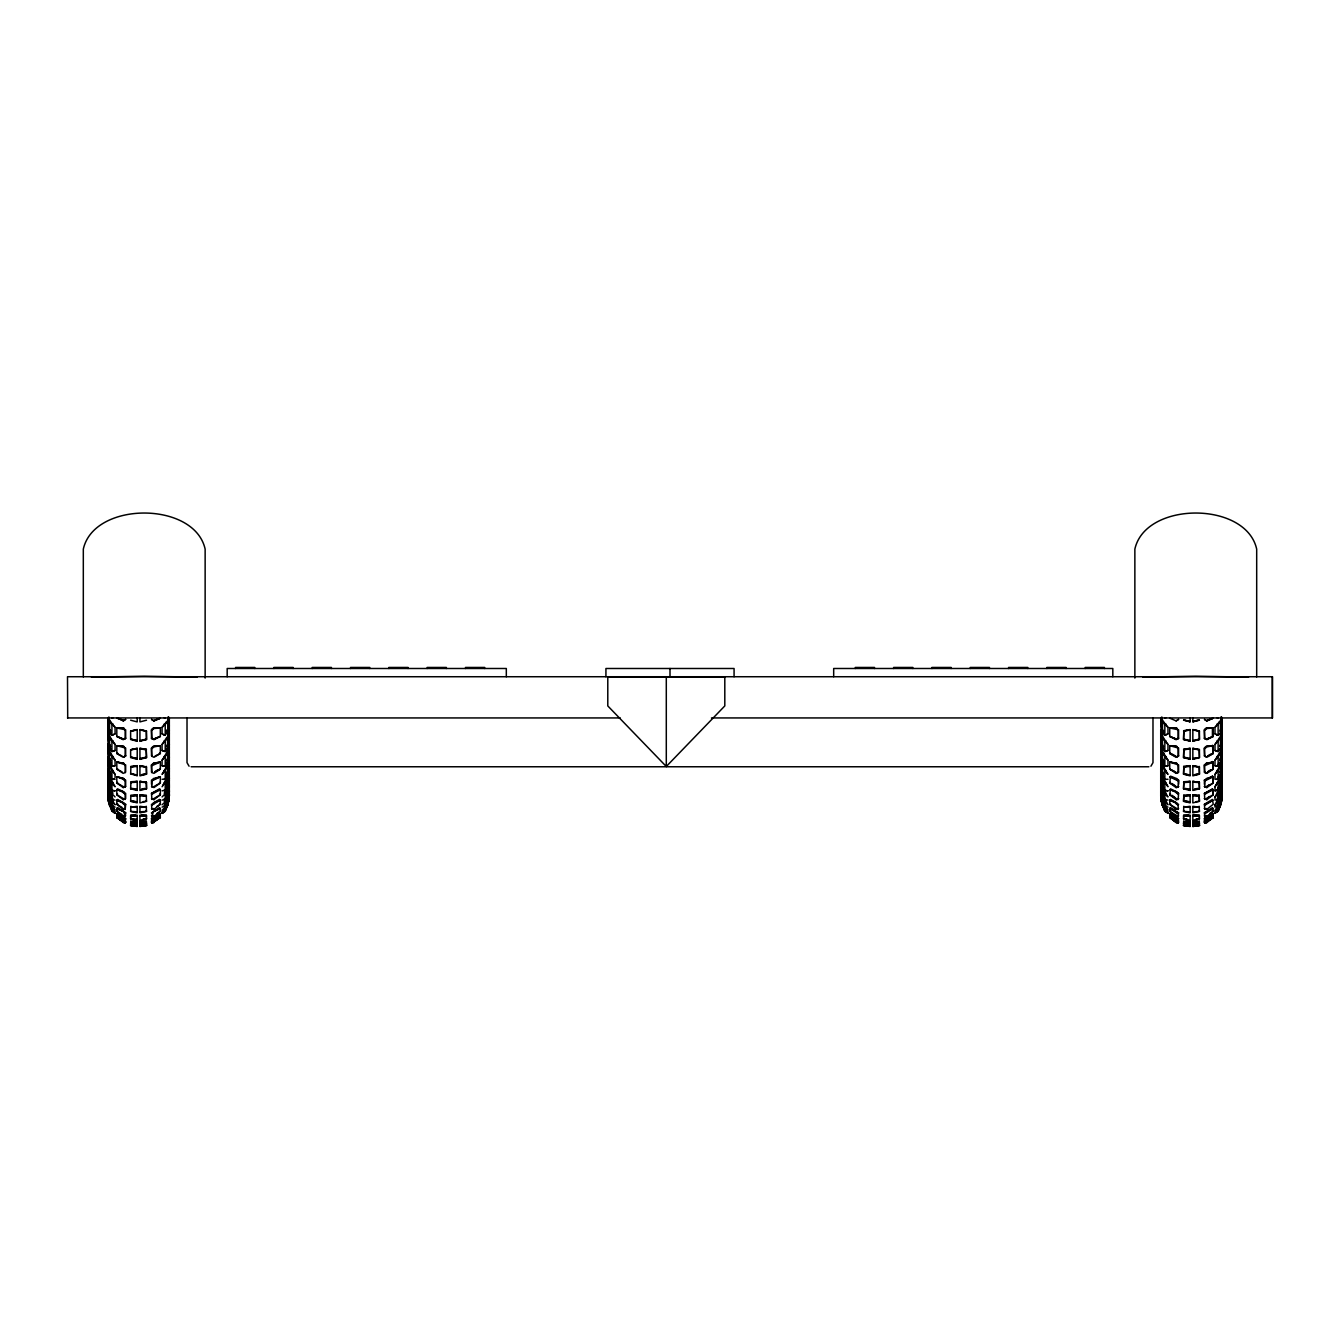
<?xml version="1.0" encoding="UTF-8"?>
<svg xmlns="http://www.w3.org/2000/svg" width="1340" height="1340" viewBox="0 0 1340 1340"><rect width="100%" height="100%" fill="white"/><g stroke="black" fill="none" stroke-linecap="round" stroke-linejoin="round"><path stroke-width="1.5" d="M108.607 801.94L107.82 794.972L108.607 800.75L109.729 800.181L108.607 800.332L108.607 802.04L109.729 801.772L109.947 803.481M108.607 798.74A4.59 4.506 0 0 1 109.562 802.275L109.562 803.866L110.617 803.431L109.746 798.74L108.607 798.74L108.607 800.332A4.59 4.506 0 0 1 109.562 803.866L109.562 805.625L110.617 805.072L109.746 801.37M110.617 804.938L109.562 805.055A4.59 4.59 0 0 0 108.607 801.471M166.529 779.478L167.399 776.882L168.538 776.882A4.59 3.752 -0.2 0 0 167.567 779.83L166.529 778.456L167.584 778.808L167.584 785.793L165.222 790.449L162.073 790.801M166.529 767.82L167.399 765.509L168.538 765.509A4.59 3.35 -0.1 0 0 167.567 768.138L166.529 766.597L167.584 766.916L167.584 775.224L165.222 779.378L162.073 779.26M166.529 737.971L162.073 744.437L162.073 750.5L165.222 751.539L167.584 748.625L167.584 738.189L166.529 737.971L167.584 739.73A4.59 2.362 -0.1 0 1 168.555 737.888L167.198 738.675M166.529 723.399L168.538 722.159A4.59 1.776 -0.1 0 0 167.567 723.567L166.529 721.757L167.584 721.925L162.073 727.352L162.073 733.851L164.234 735.107L167.584 733.114L168.204 718.156M167.198 801.203L166.529 802.777L167.584 803.196L167.399 801.37M162.073 813.196L165.222 811.186L167.584 805.524L167.584 802.275L166.529 801.856L167.399 798.406L168.538 798.406L169.326 791.572L168.204 788.49L169.326 791.438L168.538 797.066L167.416 796.932M164.234 805.307L165.222 805.843L165.222 801.856L164.234 801.32L166.529 796.077C169.811 797.752 166.043 803.431 165.222 805.843L162.073 807.115M167.399 793.665L168.538 793.665A4.59 4.338 -0.3 0 0 167.584 797.066L166.529 796.663L167.936 789.243M164.234 798.824L165.222 799.327L165.222 793.783L164.234 793.28L166.529 788.339L167.584 788.724L167.584 794.268L165.222 799.327L162.073 800.148M167.399 786.329L168.538 786.329A4.59 4.087 -0.2 0 0 167.584 789.545L166.529 789.143L167.936 781.907M167.399 776.882L167.936 772.527M167.399 765.509L168.204 759.83M167.584 753.298L167.584 762.745L165.222 766.312L162.073 765.743L162.073 760.232L166.529 753.013L167.584 753.298L162.073 760.232M167.399 752.41L168.538 752.41A4.59 2.881 -0.1 0 0 167.567 754.671L166.529 754.403L168.204 747.201M167.399 737.871L168.204 733.215M167.399 798.74L168.538 798.74L168.538 801.789A4.59 4.573 1.1 0 0 167.584 805.374L166.529 805.072L167.198 802.643M168.538 797.367L168.538 799.679A4.59 4.472 0.4 0 0 168.17 800.198M168.204 782.995L169.326 785.96L168.538 795.206A4.59 4.288 0.3 0 0 168.17 795.692M168.204 775.458L169.326 778.222L168.538 788.439A4.59 4.02 0.2 0 0 168.17 788.908M168.204 766.011L169.326 768.54L168.538 779.528A4.59 3.668 0.2 0 0 168.17 779.947M167.416 760.4L168.538 760.483L169.326 756.748L168.204 754.772L169.326 757.1L168.538 768.641A4.59 3.249 0.1 0 0 168.17 769.009M168.204 742.193L169.326 744.102L168.538 755.961A4.59 2.78 0.1 0 0 168.17 756.279M167.416 731.657L168.538 731.724L169.326 729.412L168.204 728.173L169.326 729.831L168.538 741.774A4.59 2.245 0.1 0 0 168.17 742.025L169.326 743.717L168.538 746.782L167.416 746.698M168.538 716.666L168.538 726.347A4.59 1.658 0.1 0 0 168.17 726.531M1167.977 813.196L1164.845 811.186L1162.484 805.524A4.59 4.59 0 0 0 1161.512 801.923L1160.725 794.972L1161.512 800.081L1162.668 800.081M1162.484 762.745L1163.522 762.477L1163.522 760.785L1162.484 761.053L1162.484 753.298L1163.522 753.013L1167.977 760.232L1167.977 765.743L1164.845 766.312L1162.484 761.053A4.59 2.881 0 0 0 1161.512 758.792L1160.725 747.301L1161.864 745.308M1163.522 746.531L1162.484 746.765L1162.484 738.189L1163.522 737.971L1167.977 744.437L1167.977 750.5L1164.845 751.539L1162.484 746.765A4.59 2.362 0 0 0 1161.512 744.906L1160.725 733.298L1161.864 731.673M1162.484 733.114L1163.522 732.947L1163.522 730.953L1162.484 731.121L1162.484 721.925L1163.522 721.757L1167.977 727.352L1167.977 733.851L1164.845 735.325L1162.484 733.114L1162.484 731.121A4.59 1.792 0 0 0 1161.512 729.714L1160.725 718.207L1161.864 716.984M1162.869 803.347L1163.522 805.089L1162.484 805.055A4.59 4.59 0 0 0 1161.512 801.471M1167.977 807.115L1164.845 805.843C1164.041 803.548 1160.323 797.853 1163.522 796.077L1167.977 804.804L1164.845 801.856L1162.484 796.479M1219.45 796.077L1214.995 804.804L1214.995 807.115L1218.127 805.843C1222.331 797.719 1218.479 796.798 1220.857 789.243M1219.45 788.339L1214.995 796.932L1214.995 800.148L1218.127 799.327L1220.489 794.268L1220.489 788.724L1219.45 788.339L1220.857 781.907M1219.45 779.478L1220.321 776.882L1221.46 776.882A4.59 3.752 0 0 0 1220.489 779.83L1219.45 778.456L1220.489 778.808L1220.489 785.793L1218.127 790.449L1214.995 790.801L1214.995 786.747L1219.45 778.456M1219.45 767.82L1220.321 765.509L1221.46 765.509A4.59 3.35 0 0 0 1220.489 768.138L1219.45 766.597L1220.489 766.916L1220.489 775.224L1218.127 779.378L1214.995 779.26L1214.995 774.436L1219.45 766.597M1219.45 753.013L1220.489 754.671L1220.489 762.745L1218.127 766.312L1214.995 765.743L1214.995 760.232L1219.45 753.013L1220.489 754.671A4.59 2.881 0 0 1 1221.46 752.427L1220.103 753.398M1219.45 737.971L1214.995 744.437L1214.995 750.5L1218.127 751.539L1220.489 748.625L1220.489 738.189L1219.45 737.971L1220.489 739.73A4.59 2.362 0 0 1 1221.46 737.871L1220.103 738.675M1219.45 723.399L1219.45 721.757L1220.489 721.925L1220.489 733.114L1218.127 735.325L1214.995 733.851L1214.995 727.352L1219.45 721.757M1220.103 800.281L1220.321 798.406L1221.46 798.406L1222.248 791.572M1220.321 776.882L1220.857 772.527M1220.321 765.509L1221.125 759.83M1220.321 752.41L1221.125 745.308L1222.248 747.301L1221.46 751.037L1220.321 751.037M1220.321 737.871L1221.125 731.673L1222.248 733.298L1221.46 736.347L1220.321 736.347M1220.103 722.779L1221.125 718.156M1220.103 803.481L1220.321 801.471L1221.46 801.789A4.59 4.573 0 0 0 1220.489 805.374L1219.45 805.072L1214.995 813.012L1218.127 810.65L1220.489 804.971A4.59 4.59 0 0 1 1221.46 801.471L1222.248 794.972M1220.321 801.37L1220.489 803.196A4.59 4.472 0 0 1 1220.472 801.957L1219.45 801.504L1214.995 811.554L1218.127 809.863L1220.489 804.285M1221.46 799.679L1221.46 797.367M1221.46 795.206L1222.248 785.96M1221.46 788.439L1222.248 778.222M1221.46 779.528L1222.248 768.54L1222.248 796.094M1221.46 768.641L1222.248 757.1L1222.248 768.256L1221.46 772.594L1220.338 772.493L1220.338 771.003L1221.46 771.103A4.59 3.35 0 0 0 1220.489 773.733M1221.46 755.961L1222.248 744.102L1222.248 756.748L1221.46 760.483L1220.338 760.4L1220.338 758.708L1221.46 758.792A4.59 2.881 0 0 0 1220.489 761.053M1221.46 741.774L1222.248 729.831L1221.125 728.29L1222.248 729.412L1221.46 731.724L1220.338 731.657L1220.338 729.663L1221.46 729.714A4.59 1.792 0 0 0 1220.489 731.121M1221.46 726.347L1221.46 716.666M167.198 803.481L167.399 801.471L168.538 801.37M1222.248 795.424L1221.46 802.04L1220.338 801.772L1220.103 803.347M168.538 801.923L167.416 801.772L166.529 804.938L167.584 805.524A4.59 4.59 0 0 1 168.538 801.923L169.326 794.972L168.204 791.806L169.326 794.972L168.538 800.75L167.416 800.6M167.416 800.181L166.529 803.431L167.584 803.866A4.59 4.506 0 0 1 168.538 800.332M168.538 800.081L169.326 794.268L168.204 791.186M1220.103 801.873L1220.338 800.181L1221.46 800.332A4.59 4.506 0 0 0 1220.489 803.866M1222.248 794.268L1221.46 800.75L1220.338 800.181M167.416 796.211L166.529 799.344L167.584 799.762A4.59 4.338 0 0 1 168.538 796.345M1220.103 797.836L1220.338 796.211L1221.46 796.345A4.59 4.338 0 0 0 1220.489 799.762M1222.248 787.468L1221.46 793.079L1220.321 793.079M1220.338 796.211L1221.46 797.066L1222.248 791.438M168.538 795.843L169.326 790.282L168.204 787.334M1221.46 795.843L1222.248 790.282M167.416 790.935L168.538 791.069L169.326 785.759L168.204 782.945M1220.103 791.471L1220.338 789.93L1221.46 790.064A4.59 4.087 0 0 0 1220.489 793.28M1222.248 780.232L1221.46 785.525L1220.321 785.525M1220.338 789.93L1221.46 791.069L1222.248 785.759M168.538 789.31L169.326 784.101L168.204 781.321M1221.46 789.31L1222.248 784.101M167.416 781.471L166.529 784.185L167.584 784.537A4.59 3.752 0 0 1 168.538 781.605M167.416 782.728L168.538 782.845L169.326 777.987L168.204 775.391M1220.103 782.878L1220.338 781.471L1221.46 781.605A4.59 3.752 0 0 0 1220.489 784.537M1222.248 770.986L1221.46 775.86L1220.321 775.86M1220.338 781.471L1221.46 782.845L1222.248 777.987M168.538 780.6L169.326 775.843L168.204 773.314M1221.46 780.6L1222.248 775.843M167.416 771.003L166.529 773.415L167.584 773.733A4.59 3.35 0 0 1 168.538 771.103M167.416 772.493L168.538 772.594L169.326 768.256L169.326 757.1M1220.103 772.259L1220.338 771.003M1222.248 759.947L1221.46 764.286L1220.321 764.286M168.538 769.897L169.326 765.676L168.204 763.432M1221.46 769.897L1222.248 765.676M167.416 758.708L166.529 760.785L167.584 761.053A4.59 2.881 0 0 1 168.538 758.792M1220.103 759.78L1220.338 758.708M168.538 757.385L169.326 753.8L168.204 751.891M1221.46 757.385L1222.248 753.8M1220.103 745.71L1221.46 744.906A4.59 2.362 0 0 0 1220.489 746.765M1220.338 744.839L1220.338 746.698L1221.46 746.782L1222.248 729.831M137.216 825.825L130.633 825.038L130.935 823.933L135.642 824.502M130.935 824.234L130.633 825.541L137.216 826.479L137.216 821.303L132.509 820.918M1183.84 824.234L1183.555 825.541L1190.138 826.479L1190.138 821.303L1185.414 820.918M168.538 743.332L169.326 740.434L168.204 738.893M1221.46 743.332L1222.248 740.434L1221.125 738.893M130.935 820.784L130.633 823.631L137.216 824.77M1183.84 820.784L1183.555 823.631L1190.138 824.77M1183.84 822.542L1183.555 823.631L1190.138 823.648M130.935 817.836L130.633 818.891L137.216 820.197L137.216 815.139L130.633 815.893L130.633 818.891L137.216 819.125M1183.84 817.836L1183.555 818.891L1190.138 820.197L1190.138 815.139L1183.555 815.893L1183.555 818.891L1186.838 819.008M130.935 806.261L130.633 811.387L137.216 812.861L137.216 806.295L130.633 807.233L137.216 807.317M1183.84 806.261L1183.555 811.387L1190.138 812.861L1190.138 806.295L1183.555 807.233L1190.138 807.317M1183.84 810.415L1183.555 811.387L1190.138 811.839M130.935 800.399L130.633 801.287L137.216 802.878L137.216 794.955L130.935 795.156L130.633 801.287L137.216 801.94L132.509 800.784M1183.84 795.156L1183.555 801.287L1190.138 802.878L1190.138 794.955L1183.84 795.156L1183.555 801.287L1190.138 801.94L1185.414 800.784M168.204 795.943L168.204 716.984L169.326 718.207L168.538 720.518L167.399 720.518M1221.125 716.984L1222.248 718.207L1221.46 720.518L1220.321 720.518M168.538 728.005L169.326 725.861L168.204 724.722M1221.46 728.005L1222.248 725.861L1221.125 724.722M130.935 787.987L130.633 788.791L137.216 790.466L137.216 781.321L130.935 781.756L130.633 788.791L137.216 789.629L132.509 788.406M1183.84 781.756L1183.555 788.791L1190.138 790.466L1190.138 781.321L1183.84 781.756L1183.555 788.791L1190.138 789.629L1185.414 788.406M108.942 777.418L107.82 780.232L108.607 791.069L109.729 790.935L108.607 790.064A4.59 4.087 0 0 1 109.562 793.28L111.923 799.327L115.073 800.148M1161.864 777.418L1160.725 780.232L1161.512 791.069L1162.634 790.935M125.659 821.755L125.223 822.81L123.196 821.889L116.814 817.082L117.635 816.278L125.659 821.755L123.196 821.889L123.766 820.398M125.223 823.296L116.814 816.63L116.814 817.584L125.223 823.296L125.659 822.073L123.196 822.408L116.814 817.4L117.635 816.596M167.584 804.486L165.222 811.303L162.073 813.397L165.222 810.147L162.073 813.397M1170.54 816.78L1169.736 817.584L1178.145 823.296L1178.58 822.257L1176.118 822.542L1169.736 817.584L1170.54 815.826M1214.995 812.593L1218.127 811.303L1220.489 804.486M1220.489 805.625L1218.127 811.303L1217.139 810.733L1214.995 813.397M125.223 819.678L125.659 818.656L123.196 818.556L116.814 814.05L117.635 813.263L123.766 817.601L123.196 818.556L125.223 819.678L125.223 821.437L116.814 815.809L116.814 814.05L123.766 817.601M125.223 821.437L125.659 818.656M162.073 810.197L165.222 807.518L164.234 806.948L166.529 801.504L167.584 801.94L165.222 809.863L162.073 811.554M1178.145 819.678L1178.58 818.656L1169.736 814.05L1170.54 813.263L1176.688 817.601L1176.118 818.556L1178.145 819.678L1178.145 821.437L1176.118 820.901L1169.736 815.809L1169.736 814.05L1176.118 818.556L1178.58 818.656M1178.145 821.437L1178.58 820.415L1176.118 820.901L1176.688 819.946L1169.736 815.809L1170.54 815.021L1175.147 818.707M1220.489 801.94L1217.139 809.293L1218.127 809.863L1217.139 806.948M165.222 809.125L167.584 803.581L166.529 803.163M1218.914 807.283L1220.489 803.581M130.935 773.448L137.216 775.86L137.216 765.676L130.935 766.346L130.633 774.135L137.216 775.14L132.509 773.867M1183.84 766.346L1183.555 774.135L1190.138 775.86L1190.138 765.676L1183.84 766.346L1183.555 774.135L1190.138 775.14L1185.414 773.867M108.942 768.406L107.82 770.986L108.607 782.845L109.729 782.728L109.729 781.471L108.607 781.605A4.59 3.752 0 0 1 109.562 784.537L111.923 790.449L115.073 790.801L111.923 790.449L111.923 783.448L109.562 778.808L110.617 778.456L115.073 786.747L111.923 783.448L112.912 782.979M125.223 813.782L125.659 812.794L123.766 811.571L117.635 807.618L116.814 808.372L116.814 811.353L123.196 816.479L125.223 816.764L125.659 812.794L116.814 808.372L123.766 811.571L125.223 816.764M167.584 796.479L165.222 801.856L162.073 804.804M1178.145 813.782L1169.736 808.372L1169.736 811.353L1176.118 816.479L1178.145 816.764L1178.58 812.794L1169.736 808.372L1170.54 807.618L1175.147 810.583M1178.145 816.764L1178.58 815.792L1176.118 816.479L1176.688 815.541L1169.736 811.353L1170.54 810.6M1220.489 796.479L1218.127 801.856L1214.995 804.804M1219.45 800.064L1217.139 805.307L1218.127 805.843L1218.127 801.856L1217.139 801.32M125.223 805.24L125.659 804.318L116.814 800.148L117.635 799.427L123.766 802.928L123.196 803.799L125.223 805.24L125.223 809.394L123.196 809.343L116.814 804.302L116.814 800.148L123.766 802.928M125.223 809.394L125.659 804.318M167.584 788.724L165.222 793.783L162.073 796.932M1178.145 805.24L1178.58 804.318L1169.736 800.148L1170.54 799.427L1176.688 802.928L1176.118 803.799L1178.145 805.24L1178.145 809.394L1176.118 809.343L1169.736 804.302L1169.736 800.148L1176.688 802.928M1178.145 809.394L1178.58 808.472L1176.118 809.343L1176.688 808.472L1169.736 804.302L1170.54 803.581M1220.489 788.724L1218.127 793.783L1214.995 796.932M108.942 757.636L107.82 759.947L108.607 772.594L109.729 772.493L109.729 771.003L108.607 771.103A4.59 3.35 0 0 1 109.562 773.733L111.923 779.378L115.073 779.26L112.912 778.959M125.223 794.218L123.766 791.856L117.635 788.875L116.814 789.545L116.814 794.788L123.196 799.662L125.659 798.606L125.659 793.364L116.814 789.545L123.766 791.856L123.196 792.66L125.223 794.218L125.223 799.461M162.793 785.491L166.529 778.456M167.584 778.808L162.073 786.747M1178.145 799.461L1178.58 793.364L1176.688 791.856L1170.54 788.875L1169.736 794.788L1176.118 799.662L1178.145 799.461L1178.58 798.606L1176.688 798.841L1169.736 794.788L1170.54 794.118M1220.489 778.808L1214.995 786.747M1214.995 790.801L1217.139 789.98L1219.45 785.441M1183.84 749.211L1183.555 757.586L1190.138 759.344L1190.138 748.323L1183.84 749.211L1183.555 757.586L1190.138 758.758L1183.84 757.033M108.942 745.308L107.82 747.301L108.607 760.483L109.729 760.4L109.729 758.708L108.607 758.792A4.59 2.881 0 0 1 109.562 761.053L111.923 766.312L115.073 765.743L115.073 760.232L110.617 753.013L109.562 753.298L109.562 761.053L110.617 760.785L109.729 758.708M125.223 780.935L123.766 778.557L116.814 776.748L116.814 782.979L123.196 787.585L125.659 786.396L125.659 780.165L116.814 776.748L123.766 778.557L123.196 779.277L125.223 780.935L125.223 787.166M167.584 766.916L162.073 774.436L166.529 766.597M1178.145 787.166L1178.58 780.165L1176.688 778.557L1170.54 776.162L1169.736 782.979L1176.118 787.585L1178.145 787.166L1178.58 786.396L1176.688 786.865L1169.736 782.979L1170.54 782.393M1220.489 766.916L1214.995 774.436M1219.45 774.905L1217.139 778.959L1218.127 779.378L1218.127 771.069L1217.139 770.651M123.196 820.901L123.766 819.946L116.814 815.809L117.635 815.021L122.242 818.707M123.766 815.541L123.196 816.479L125.659 815.792M1176.688 811.571L1176.118 812.492L1178.58 812.794M162.073 727.352L166.529 721.757M123.196 809.343L123.766 808.472M125.223 765.643L123.766 763.314L116.814 762.041L116.814 769.127L123.196 773.381L125.659 772.075L125.659 764.972L116.814 762.041L123.766 763.314L125.223 765.643L125.223 772.728M1178.145 765.643L1176.688 763.314L1169.736 762.041L1169.736 769.127L1176.118 773.381L1178.58 772.075L1178.58 764.972L1169.736 762.041L1176.688 763.314L1178.145 765.643L1178.145 772.728M1220.489 753.298L1214.995 760.232M1214.995 765.743L1217.139 765.961L1219.45 762.477M1183.84 730.669L1183.555 739.496L1190.138 741.238L1190.138 729.596L1183.84 730.669L1183.555 739.496L1190.138 740.785L1183.84 739.077M108.942 731.673L107.82 733.298L108.607 746.782L109.729 746.698L109.729 744.839L108.607 744.906A4.59 2.362 0 0 1 109.562 746.765L111.923 751.539L115.073 750.5L115.073 744.437L110.617 737.971L109.562 738.189L109.562 746.765L110.617 746.531L109.729 744.839M123.196 799.662L123.766 798.841L116.814 794.788L117.635 794.118M108.942 734.035L108.942 728.173L107.82 729.831L108.607 746.782M123.766 786.865L123.196 787.585L125.659 786.396L123.766 786.865L116.814 782.979L117.635 782.393M125.223 748.625L123.766 746.38L116.814 745.693L116.814 753.516L123.196 757.318L125.659 755.911L125.659 748.089L116.814 745.693L123.766 746.38L125.223 748.625L125.223 756.447M167.584 738.189L162.073 744.437M1178.145 748.625L1176.688 746.38L1169.736 745.693L1169.736 753.516L1176.118 757.318L1178.58 755.911L1178.58 748.089L1169.736 745.693L1176.688 746.38L1178.145 748.625L1178.145 756.447M1220.489 738.189L1214.995 744.437M1217.139 751.254L1220.489 748.625M108.607 731.724L108.607 729.714L109.729 729.663L109.729 731.657L108.607 731.724L107.82 729.412L107.82 718.207L108.942 716.984M107.82 729.412L108.942 728.173M1176.688 772.761L1176.118 773.381L1178.58 772.075L1176.688 772.761L1169.736 769.127L1175.147 771.74M666.298 676.934L666.298 766.497L724.806 705.929L724.806 676.934L607.69 676.934M1214.995 727.352L1220.489 721.925M117.635 815.826L116.814 817.584L123.766 821.571L123.196 822.542L125.659 822.257M1171.327 818.656L1176.118 822.408L1178.58 822.073L1176.118 821.889L1169.736 817.082L1170.54 816.596M130.633 720.2L137.216 721.892L137.216 717.687M1190.138 717.687L1190.138 721.892L1183.84 719.915M117.635 810.6L116.814 811.353L122.041 814.502M125.223 730.233L123.766 728.122L116.814 728.005L116.814 736.414L123.196 739.714L125.659 738.223L125.659 729.831L116.814 728.005L123.766 728.122L125.223 730.233L125.223 738.625M1178.145 730.233L1176.688 728.122L1169.736 728.005L1169.736 736.414L1176.118 739.714L1178.58 738.223L1178.58 729.831L1169.736 728.005L1176.688 728.122L1178.145 730.233L1178.145 738.625M1217.139 735.107L1220.489 733.114M117.635 803.581L116.814 804.302L122.041 807.434M1176.688 756.815L1178.58 755.911L1176.688 756.815L1169.736 753.516L1170.54 753.097M151.923 748.625L153.949 746.899L160.331 745.693L160.331 753.516L153.949 757.318L151.487 755.911L151.487 748.089L153.38 746.38L160.331 745.693L153.38 746.38L151.487 748.089L151.923 756.447M1204.827 748.625L1206.854 746.899L1213.236 745.693L1213.236 753.516L1206.854 757.318L1204.392 755.911L1204.392 748.089L1206.285 746.38L1213.236 745.693L1206.285 746.38L1204.392 748.089L1204.827 756.447M1214.995 810.197L1218.127 807.518M151.923 730.233L153.949 728.508L160.331 728.005L160.331 736.414L153.949 739.714L151.487 738.223L151.487 729.831L153.38 728.122L160.331 728.005L153.38 728.122L151.487 729.831L151.923 738.625M1204.827 730.233L1206.854 728.508L1213.236 728.005L1213.236 736.414L1206.854 739.714L1204.392 738.223L1204.392 729.831L1206.285 728.122L1213.236 728.005L1206.285 728.122L1204.392 729.831L1204.827 738.625M151.923 765.643L160.331 762.041L160.331 769.127L153.949 773.381L151.487 772.075L151.487 764.972L153.38 763.314L160.331 762.041L153.38 763.314L153.949 763.934L151.487 764.972L151.923 772.728M1204.827 765.643L1213.236 762.041L1213.236 769.127L1206.854 773.381L1204.392 772.075L1204.392 764.972L1206.285 763.314L1213.236 762.041L1206.285 763.314L1206.854 763.934L1204.392 764.972L1204.827 772.728M151.923 787.166L151.923 780.935L160.331 776.748L160.331 782.979L153.949 787.585L151.487 786.396M1204.827 787.166L1204.827 780.935L1213.236 776.748L1213.236 782.979L1206.854 787.585L1204.392 786.396L1206.854 787.585M151.923 799.461L151.487 793.364L159.51 788.875L160.331 789.545L160.331 794.788L153.949 799.662L151.487 798.606M151.923 816.764L153.38 811.571L159.51 807.618L160.331 811.353L153.949 816.479L151.923 816.764L151.487 815.792L153.949 816.479L153.38 815.541M1204.827 799.461L1204.392 793.364L1212.432 788.875L1213.236 794.788L1206.854 799.662L1204.392 798.606L1206.854 799.662M1207.826 818.707L1210.891 816.261M151.487 820.415L151.923 821.437L153.949 820.901L160.331 815.809L159.51 813.263M1206.854 820.901L1213.236 815.809L1212.432 813.263L1204.392 818.656L1204.827 821.437L1206.854 820.901L1204.392 820.415L1204.827 821.437M151.487 808.472L153.949 809.343L160.331 804.302L160.331 800.148L159.51 799.427L153.38 802.928L153.949 803.799L160.331 800.148L153.38 802.928M1204.827 809.394L1204.392 804.318L1212.432 799.427L1213.236 804.302L1206.854 809.343L1204.392 808.472L1206.854 809.343L1206.285 808.472M159.51 816.596L160.331 817.4L151.923 823.112L151.487 821.755L160.331 817.082L159.51 816.278L151.923 822.81M1213.236 817.4L1206.285 821.571L1213.236 817.584L1212.432 815.826L1213.236 817.584L1206.854 822.542L1204.392 822.257L1204.827 823.112L1213.236 817.4L1212.432 816.596M151.923 794.218L160.331 789.545L151.487 793.364M1204.827 794.218L1213.236 789.545L1204.392 793.364M1150.926 766.212L1152.986 762.644L1152.986 717.938M1209.35 796.479L1206.285 798.841L1213.236 794.788L1212.432 788.875M160.331 817.082L153.949 821.889L151.487 821.755M1213.236 817.082L1206.854 821.889L1204.827 822.81L1204.392 821.755L1213.236 817.082L1212.432 816.278L1206.285 820.901L1206.854 821.889L1204.392 821.755M151.923 823.296L160.331 816.63L159.51 815.826L160.331 817.584L151.923 823.296L151.487 822.257L153.949 822.542L153.38 821.571L160.331 816.63M1206.854 821.37L1213.236 816.63M1209.35 784.637L1206.285 786.865L1213.236 782.979L1212.432 776.162L1204.392 780.165L1204.392 784.319M151.923 805.24L153.949 803.799L151.487 804.318L151.923 809.394M1204.827 805.24L1213.236 800.148L1204.392 804.318M157.986 814.351L151.487 818.656L151.923 821.437M154.904 771.74L157.986 769.663M1176.688 739.328L1178.58 738.223L1176.688 739.328L1169.736 736.414L1175.147 738.507M1207.826 771.74L1210.891 769.663M1204.827 816.764L1204.392 812.794L1212.432 807.618L1213.236 811.353L1206.854 816.479L1204.827 816.764L1204.392 815.792L1206.854 816.479L1206.285 815.541M1214.995 813.196L1218.127 811.186L1217.139 810.616L1219.45 805.072M1204.827 813.782L1213.236 808.372L1204.392 812.794M117.635 768.624L116.814 769.127L122.041 771.857M123.196 720.886L125.659 719.362L123.196 720.886L117.635 717.955M1176.118 720.886L1178.58 719.362L1176.118 720.886L1169.736 718.156M1207.826 755.877L1210.891 754.018M156.847 813.447L160.331 811.353M1209.769 813.447L1213.236 811.353L1212.432 810.6M156.847 806.379L160.331 804.302L159.51 803.581M1206.285 819.946L1213.236 815.809L1212.432 813.263M115.073 733.851L111.923 735.325L109.562 733.114L109.562 721.925L110.617 721.757L115.073 727.352L115.073 733.851L111.923 735.325L111.923 724.136L109.562 721.925M160.331 817.4L153.38 821.42L153.949 822.408L151.487 822.073M112.912 810.08L111.923 810.65L115.073 813.012L111.388 806.379M109.562 804.486L111.923 810.147L115.073 813.397L112.912 810.733L111.923 811.303L109.562 804.971L110.617 804.05M112.912 810.616L111.923 811.186L115.073 813.196M1164.845 810.65L1165.833 810.08L1167.977 813.012L1164.845 810.65L1162.484 804.971L1163.522 804.938M109.947 801.203L110.617 802.777L109.562 803.196A4.59 4.472 0 0 0 109.595 801.957L110.617 801.504L112.912 806.948L111.923 809.863L115.073 811.554M112.912 809.293L111.923 809.863L109.562 804.285L110.617 803.849M1164.293 803.33L1165.833 806.948L1164.845 809.863L1167.977 811.554M1165.833 809.293L1164.845 809.863L1162.484 804.285L1163.522 803.849M153.38 786.865L160.331 782.979L159.51 782.393M151.923 819.678L160.331 814.05L153.38 817.601L153.949 818.556L151.487 818.656M1204.827 819.678L1213.236 814.05L1206.285 817.601L1206.854 818.556L1204.392 818.656M112.912 805.307L111.923 805.843C111.12 803.548 107.401 797.853 110.617 796.077L112.912 801.32L111.923 801.856L111.923 805.843L115.073 807.115M1165.833 801.32L1164.845 801.856L1164.845 805.843L1165.833 805.307M154.904 738.507L160.331 736.414L155.105 738.591M1207.826 738.507L1213.236 736.414L1208.027 738.591M155.105 771.857L160.331 769.127L159.51 768.624M1208.027 771.857L1213.236 769.127L1212.432 761.539M117.635 753.097L116.814 753.516L122.041 755.995M1165.833 793.28L1163.522 788.339L1162.484 788.724L1164.845 793.783L1167.977 796.932L1165.833 793.28L1164.845 793.783L1164.845 799.327L1167.977 800.148M1176.118 787.585L1178.58 786.396M155.105 755.995L160.331 753.516L159.51 753.097M1208.027 755.995L1213.236 753.516L1212.432 745.274M1165.833 782.979L1164.845 783.448L1164.845 790.449L1167.977 790.801L1164.845 790.449L1162.484 785.793L1162.484 778.808L1163.522 778.456L1167.977 786.747L1162.484 778.808M1167.977 733.851L1164.845 735.325L1164.845 724.136L1162.484 721.925M153.38 811.571L160.331 808.372L151.487 812.794L151.923 813.782M153.949 720.886L160.331 718.156L153.38 720.635L151.487 719.362L153.949 720.886L160.331 718.156M1206.854 720.886L1213.236 718.156L1206.285 720.635L1204.392 719.362L1206.854 720.886L1213.236 718.156M1176.118 799.662L1178.58 798.606M115.073 777.652L115.073 774.436L112.912 770.651L111.923 771.069L111.923 779.378M1165.833 770.651L1163.522 766.597L1162.484 766.916L1167.977 774.436L1165.833 770.651L1164.845 771.069L1164.845 779.378L1167.977 779.26M1163.522 804.05L1162.484 804.486L1164.845 811.303L1167.977 812.593M1162.869 802.643L1163.522 805.072L1162.484 805.625C1160.892 803.698 1164.661 800.215 1162.484 802.275A4.59 4.506 0.5 0 0 1161.512 798.74L1160.725 792.56M109.562 802.275L110.617 801.856L109.947 800.281M1162.115 796.714L1163.522 803.431L1162.484 803.866A4.59 4.506 0 0 0 1161.512 800.332L1161.512 798.74L1162.668 798.74L1161.512 798.406M110.617 803.163L109.562 803.581L111.923 809.125M1163.522 803.163L1162.484 803.581L1164.058 807.283M109.562 800.466L110.617 800.064M1163.522 796.077L1162.484 797.066A4.59 4.338 0.3 0 0 1161.512 793.665L1160.725 787.468M1162.45 801.638A4.59 4.472 -0.4 0 0 1161.512 799.679L1161.512 797.853A4.59 4.472 0 0 1 1162.45 799.812L1163.522 799.344L1162.869 797.836M1162.484 800.466L1163.522 799.344M1206.854 822.542L1204.827 823.296L1204.827 822.341M109.729 789.93L110.617 792.895L109.562 793.28L109.562 788.724L110.617 788.339L112.912 793.28L111.923 793.783L111.923 799.327L112.912 798.824L111.388 795.524M110.617 789.143L109.562 789.545A4.59 4.087 0 0 0 108.607 786.329L110.617 788.339M109.562 794.268L110.617 793.883M1163.522 788.339L1162.484 794.268L1164.845 799.327M1162.869 791.471L1163.522 792.895L1162.484 793.28A4.59 4.087 0 0 0 1161.512 790.064L1162.634 789.93M1162.484 794.268L1163.522 792.895M112.912 756.497L111.923 756.865L111.923 766.312L115.073 765.743M1165.833 756.497L1164.845 756.865L1164.845 766.312L1167.977 765.743M110.617 778.456L109.562 784.537L110.617 784.185L109.729 781.471M109.562 785.793L110.617 785.441M1163.522 778.456L1162.484 779.83A4.59 3.752 0.2 0 0 1161.512 776.882L1160.725 770.986M1162.484 785.793L1163.522 784.185L1162.484 784.537A4.59 3.752 0 0 0 1161.512 781.605L1161.512 776.882L1162.668 776.882L1163.522 779.478M115.073 750.5L111.923 751.539L111.923 741.12L109.562 738.189M1167.977 750.5L1164.845 751.539L1164.845 741.12L1162.484 738.189M109.729 771.003L110.617 773.415L109.562 773.733L109.562 766.916L110.617 766.597L112.912 770.651M110.617 767.82L109.562 768.138A4.59 3.35 0 0 0 108.607 765.509L109.746 765.509L110.617 767.82L110.617 766.597M109.562 775.224L110.617 774.905M1163.522 766.597L1162.484 768.138L1162.484 775.224L1164.845 779.378M1162.869 772.259L1163.522 773.415L1162.484 773.733A4.59 3.35 0 0 0 1161.512 771.103L1160.725 759.947L1161.864 757.636L1163.522 767.82M1162.484 775.224L1163.522 773.415M112.912 740.819L111.923 741.12L115.073 744.437M1165.833 740.819L1164.845 741.12L1167.977 744.437M146.211 757.033L139.93 758.758L146.512 757.586L146.211 749.211L139.93 748.323L139.93 759.344L146.512 757.586L146.211 749.211M1195.984 757.887L1192.834 758.758L1199.434 757.586L1199.434 749.78L1192.834 748.323L1192.834 759.344L1199.434 757.586L1199.132 749.211M146.211 739.077L139.93 740.785L146.512 739.496L146.512 731.104L139.93 729.596L139.93 741.238L146.512 739.496L146.211 730.669M1199.132 739.077L1192.834 740.785L1199.434 739.496L1199.434 731.104L1192.834 729.596L1192.834 741.238L1199.434 739.496L1199.132 730.669M141.504 774.721L144.636 773.867M1194.409 774.721L1197.558 773.867M1197.558 720.351L1192.834 721.607L1199.132 719.915M109.562 762.745L110.617 762.477M141.504 789.226L144.636 788.406M1163.522 754.403L1162.484 754.671A4.59 2.881 0.1 0 0 1161.512 752.427L1163.522 754.403L1163.522 753.013M1194.409 789.226L1197.558 788.406M146.512 720.2L139.93 721.892L139.93 717.687M1199.434 720.2L1192.834 721.892L1192.834 717.687M137.216 729.596L130.633 731.104L130.633 739.496L137.216 741.238L137.216 729.596L130.633 731.104L137.216 730.049M1190.138 729.596L1183.555 731.104L1190.138 730.049M112.912 723.918L111.923 724.136L115.073 727.352M1165.833 723.918L1164.845 724.136L1167.977 727.352M137.216 748.323L130.633 749.78L130.633 757.586L137.216 759.344L137.216 748.323L130.633 749.78L137.216 748.909M1190.138 748.323L1183.555 749.78L1190.138 748.909M109.562 748.625L110.617 748.407M1162.484 748.625L1163.522 748.407M137.216 765.676L130.633 767.033L137.216 766.396M1190.138 765.676L1183.555 767.033L1190.138 766.396M137.216 781.321L130.633 782.56L137.216 782.158M1190.138 781.321L1183.555 782.56L1190.138 782.158M139.93 824.77L146.512 823.631L146.211 820.784L139.93 821.303L139.93 826.479L146.512 825.541L146.512 824.569M1192.834 824.77L1199.434 823.631L1199.132 820.784M137.216 794.955L130.633 796.044L137.216 795.893M1190.138 794.955L1183.555 796.044L1190.138 795.893M110.617 721.757L109.562 723.567A4.59 1.792 0 0 0 108.607 722.159L107.82 718.207M109.562 733.114L110.617 732.947M1163.522 723.399L1162.484 723.567A4.59 1.776 0.1 0 0 1161.512 722.176L1163.522 723.399L1163.522 721.757M141.571 774.889L146.512 774.135L146.512 767.033L139.93 765.676L139.93 775.86L146.512 774.135L146.211 766.346M1194.493 774.889L1199.434 774.135L1199.434 767.033L1192.834 765.676L1192.834 775.86L1199.434 774.135L1199.132 766.346M139.93 826.328L146.512 825.34L141.571 825.239L144.636 824.669M1197.558 820.918L1192.834 821.303L1192.834 826.479L1199.434 825.34L1199.132 824.234M111.923 717.989L112.912 717.855M1164.845 717.989L1165.833 717.855M1199.434 825.34L1194.493 825.239L1197.558 824.669M1192.834 826.479L1199.434 825.541L1199.434 824.569M108.607 800.901L109.729 800.75L108.942 794.754M109.729 800.935L108.607 801.086A4.59 4.573 0 0 1 109.562 804.67M1161.512 800.901L1162.634 800.181L1161.512 800.332L1161.512 802.04L1162.634 801.889L1161.512 801.94L1160.725 796.094L1160.725 768.54M1162.634 800.935L1161.512 801.086A4.59 4.573 0 0 1 1162.484 804.67L1163.522 803.431M1161.512 801.923L1162.634 801.772L1161.512 801.789A4.59 4.573 -1.1 0 1 1162.484 805.374M109.729 797.233L108.607 797.367L108.607 799.679A4.59 4.472 0 0 1 109.26 800.75M109.729 797.719L108.607 797.853A4.59 4.472 0 0 1 109.26 798.925M1161.512 800.75L1162.634 800.6M141.571 789.428L146.512 788.791L146.512 782.56L139.93 781.321L139.93 790.466L146.512 788.791L146.211 781.756M1194.493 789.428L1199.434 788.791L1199.434 782.56L1192.834 781.321L1192.834 790.466L1199.434 788.791L1199.132 781.756M107.82 791.438L108.607 797.066L109.729 796.932M1161.512 797.066L1162.634 796.211L1161.512 797.066L1160.725 791.438M139.93 825.825L146.512 825.038L146.211 823.933L141.504 824.502M1192.834 825.825L1199.434 825.038L1194.493 824.77M1194.409 824.502L1199.132 823.933L1199.434 825.541L1194.493 825.39M141.571 825.122L144.871 824.753M1194.493 825.122L1197.776 824.753M1162.634 781.471L1161.512 782.845L1162.634 781.471L1162.869 782.878M143.213 801.621L146.512 801.287L146.211 795.156L139.93 794.955L139.93 802.878L146.512 801.287L146.211 800.399M1196.134 801.621L1199.434 801.287L1199.132 795.156L1192.834 794.955L1192.834 802.878L1199.434 801.287L1199.132 795.156M1162.634 771.003L1161.512 771.103L1161.512 772.594L1162.634 772.493M137.216 821.303L130.633 821.872L137.216 822.425M1190.138 821.303L1183.555 821.872L1190.138 822.425M139.93 822.425L146.512 821.872L139.93 821.303M1192.834 822.425L1199.434 821.872L1192.834 821.303M1161.512 758.792L1162.869 759.78M139.93 811.839L146.512 811.387L146.211 806.261M1192.834 811.839L1199.434 811.387L1199.132 806.261M1161.512 744.906L1162.634 744.839L1162.634 746.698L1161.512 746.782L1160.725 743.717L1160.725 729.831M130.633 825.038L135.575 824.77M1188.496 824.77L1183.555 825.038L1190.138 825.825M1161.512 729.714L1163.522 730.953M1162.634 729.663L1162.634 731.657L1161.512 731.724L1160.725 718.207M139.93 816.211L146.512 815.893L146.512 818.891L139.93 820.197L139.93 815.139L146.512 815.893L146.211 814.854L141.504 815.072M1192.834 816.211L1199.434 815.893L1199.434 818.891L1192.834 820.197L1192.834 815.139L1199.132 814.854L1199.434 815.893L1192.834 815.139M91.438 677.152L144.234 676.214L197.03 677.152M1142.97 677.152L1195.766 676.214L1248.562 677.152M143.213 819.008L146.512 818.891L146.211 817.836M1196.134 819.008L1199.434 818.891L1199.132 817.836M132.509 824.669L137.216 825.34L130.633 825.541L130.633 824.569M1185.414 824.669L1190.138 825.34L1183.555 825.541L1183.84 823.464L1183.84 824.435M137.216 825.189L130.633 825.34L137.216 826.328M139.93 807.317L146.512 807.233L139.93 806.295L139.93 812.861L146.512 811.387L146.211 810.415M1192.834 807.317L1199.434 807.233L1192.834 806.295L1192.834 812.861L1199.434 811.387L1199.132 810.415M139.93 823.648L146.512 823.631L146.211 822.542M1192.834 823.648L1199.434 823.631L1199.132 822.542M67.502 717.938L620.236 717.938M711.456 717.938L1272.498 717.938L1272.498 676.733L67.502 676.733L67.704 717.938M108.607 720.518L109.746 720.518L110.617 723.399M1161.512 720.518L1162.668 720.518L1162.668 722.159M109.746 722.159L108.607 722.159L108.607 729.714A4.59 1.792 0 0 1 109.562 731.121L110.617 730.953L109.729 729.663M1220.321 722.159L1221.46 722.159L1221.46 731.724M108.607 736.347L109.746 736.347L109.947 738.675M167.399 736.347L168.538 736.347L169.326 733.298L168.204 731.673M1161.512 736.347L1162.668 736.347L1162.869 738.675M109.746 737.871L108.607 737.871A4.59 2.362 0 0 1 109.562 739.73L110.617 737.971M1162.668 737.871L1161.512 737.871A4.59 2.362 0.1 0 1 1162.484 739.73L1163.522 737.971M108.607 751.037L109.746 751.037L109.947 753.398M167.399 751.037L168.538 751.037L169.326 747.301L168.204 745.308M1161.512 751.037L1162.668 751.037L1162.668 752.41M109.746 752.41L108.607 752.41A4.59 2.881 0 0 1 109.562 754.671L110.617 753.013M108.607 764.286L109.746 765.509M167.399 764.286L168.538 764.286L169.326 759.947L168.204 757.636M1161.512 764.286L1162.668 764.286M1162.668 765.509L1161.512 765.509A4.59 3.35 0.1 0 1 1162.484 768.138L1162.484 766.916M191.134 766.765L1148.866 766.765M108.607 775.86L109.746 775.86L110.617 779.478M167.399 775.86L168.538 775.86L169.326 770.986L168.204 768.406M1161.512 775.86L1162.668 776.882M109.746 776.882L108.607 776.882A4.59 3.752 0 0 1 109.562 779.83L109.562 778.808M108.607 785.525L109.746 786.329M167.399 785.525L168.538 785.525L169.326 780.232L168.204 777.418M1161.512 785.525L1162.668 785.525L1163.522 789.143M1162.668 786.329L1161.512 786.329A4.59 4.087 0.2 0 1 1162.484 789.545L1162.484 788.724M1220.321 786.329L1221.46 786.329L1221.46 791.069M108.607 793.079L109.746 793.079L110.617 796.663L109.562 797.066A4.59 4.338 0 0 0 108.607 793.665L107.82 787.468M167.399 793.079L168.538 793.079L169.326 787.468L168.204 784.469M1161.512 793.079L1162.668 793.079L1163.522 796.663M109.746 793.665L108.607 793.665L108.607 797.066M1162.668 793.665L1161.512 793.665L1161.512 796.345A4.59 4.338 0 0 1 1162.484 799.762M1220.321 793.665L1221.46 793.665L1221.46 797.066M108.607 795.843L109.746 795.843M109.746 798.74L108.607 798.406L107.82 792.56M1220.321 798.74L1221.46 798.74L1221.46 801.086M108.607 799.679L109.746 799.679M1161.512 799.679L1162.668 799.679M109.746 800.081L108.607 800.081L108.088 796.211M108.607 801.37L109.746 801.471M1161.512 801.37L1162.668 801.471M109.746 801.789L108.607 801.789A4.59 4.573 0 0 1 109.562 805.374M130.633 823.631L137.216 823.648M1192.834 795.893L1199.434 796.044L1192.834 794.955M139.93 795.893L146.512 796.044L139.93 794.955M141.571 825.39L146.512 825.541L146.211 824.234M1188.563 815.072L1183.84 814.854L1183.555 815.893L1190.138 816.211M135.642 815.072L130.935 814.854L130.633 815.893L137.216 816.211M141.571 824.77L146.512 825.038M1192.834 782.158L1199.434 782.56L1192.834 781.321M139.93 782.158L146.512 782.56L139.93 781.321M130.633 811.387L137.216 811.839M1192.834 766.396L1199.434 767.033L1192.834 765.676M139.93 766.396L146.512 767.033L139.93 765.676M162.073 765.743L165.222 766.312L165.222 756.865L164.234 756.497M1185.197 824.753L1190.138 825.306M132.275 824.753L137.216 825.306M1183.84 823.933L1188.563 824.502M1192.834 748.909L1199.434 749.78L1192.834 748.323M139.93 748.909L146.512 749.78L139.93 748.323M1204.392 822.073L1206.854 822.408M1217.139 717.855L1218.127 717.989M164.234 717.855L165.222 717.989M1186.989 824.72L1190.138 825.189L1183.555 825.34L1190.138 826.328M1192.834 730.049L1199.434 731.104L1192.834 729.596M166.529 732.947L167.584 733.114M139.93 730.049L146.512 731.104L139.93 729.596M1183.555 720.2L1190.138 721.607L1185.414 720.351M166.529 748.407L167.584 748.625M1217.139 723.918L1218.127 724.136L1218.127 735.325L1214.995 733.851M164.234 723.918L165.222 724.136L165.222 735.325L162.073 733.851M166.529 762.477L167.584 762.745M1178.58 793.364L1169.736 789.545L1176.688 791.856L1176.118 792.66L1178.145 794.218M1217.139 740.819L1218.127 741.12L1218.127 751.539L1214.995 750.5M164.234 740.819L165.222 741.12L165.222 751.539L162.073 750.5M166.529 774.905L167.584 775.224M166.529 785.441L167.584 785.793M1176.118 822.408L1178.145 823.112M125.223 823.112L116.814 817.4M116.814 718.156L123.766 720.635L119.16 718.625M1217.139 756.497L1218.127 756.865L1218.127 766.312L1217.139 765.961M1220.489 794.268L1219.45 793.883L1217.139 798.824L1218.127 799.327L1218.127 793.783L1217.139 793.28M166.529 793.883L167.584 794.268M166.529 800.064L167.584 800.466M1219.45 801.856L1220.489 804.67A4.59 4.573 0 0 1 1220.941 801.889M166.529 803.849L167.584 804.285L165.222 809.863L164.234 809.293M166.529 804.05L167.584 804.67A4.59 4.573 0 0 1 168.538 801.086M1220.489 804.971L1219.45 804.536L1220.489 805.524M166.529 805.189L167.584 804.971A4.59 4.59 0 0 1 168.538 801.471L169.326 795.424L168.204 792.275M122.041 738.591L116.814 736.414L122.242 738.507M164.234 770.651L165.222 771.069L165.222 779.378L164.234 778.959M1217.139 782.979L1218.127 783.448L1218.127 790.449L1217.139 789.98M164.234 782.979L165.222 783.448L165.222 790.449L164.234 789.98M1204.392 772.075L1206.854 773.381L1206.285 772.761M1169.736 817.082L1178.58 821.755L1176.118 821.889L1176.688 820.901L1170.54 816.278M116.814 817.082L123.766 820.901M1217.139 808.573L1218.127 809.125M1204.392 755.911L1206.285 756.815M1217.139 809.578L1218.127 810.147M164.234 810.616L165.222 811.186M1217.139 810.08L1218.127 810.65M1171.478 818.405L1176.688 821.42M1172.081 754.018L1175.147 755.877M115.073 813.397L111.923 810.147M1212.432 776.162L1213.236 776.748L1206.285 778.557L1206.854 779.277L1204.392 780.165L1204.827 780.935M1172.081 783.515L1175.147 785.743M1171.327 817.819L1176.118 821.37M1172.081 795.307L1175.147 797.669M189.074 766.212L187.014 762.644L187.014 717.938M1172.081 817.969L1175.147 820.365M1172.081 817.802L1175.147 820.214M1178.145 780.935L1169.736 776.748L1178.58 780.165L1178.58 784.319M159.51 794.118L160.331 794.788L153.38 798.841L153.949 799.662M159.51 815.021L160.331 815.809L153.38 819.946L153.949 820.901M115.073 796.932L111.923 793.783L109.562 788.724M666.298 766.497L607.791 705.929L607.791 676.934M115.073 774.436L109.562 766.916M1167.977 760.232L1162.484 753.298M115.073 760.232L109.562 753.298M1165.833 810.733L1167.977 813.397M1221.125 742.109L1222.248 743.717M1165.833 806.948L1167.977 810.197L1164.845 807.518L1162.484 801.94M112.912 806.948L115.073 810.197L111.923 807.518L109.562 801.94M153.38 808.472L153.949 809.343M112.912 801.32L115.073 804.804L111.923 801.856L109.562 796.479M153.38 820.398L153.949 821.37M151.923 780.935L153.38 778.557L160.331 776.748L151.487 780.165L151.487 784.319M168.204 765.944L169.326 768.256M1162.869 800.281L1163.522 801.856M1162.869 803.029L1163.522 804.637M109.947 802.643L110.617 804.235M168.204 789.461L169.326 792.56M169.326 796.01L168.204 792.844L169.326 796.094L169.326 768.54M1161.864 718.156L1162.668 720.518M1161.864 729.345L1162.634 731.657M108.942 718.156L109.746 720.518M108.942 729.345L109.729 731.657M1161.864 733.215L1162.668 736.347M1162.634 746.698L1161.864 743.65L1161.78 747.586M108.942 733.215L109.746 736.347M108.942 743.65L109.729 746.698M1161.864 747.201L1162.668 751.037M108.942 747.201L109.746 751.037M108.942 756.665L109.729 760.4M108.607 760.483L107.82 744.102M1161.512 772.594L1160.725 757.1M108.942 759.83L109.746 764.286M108.607 772.594L107.82 757.1M1161.864 770.869L1162.668 775.86M1161.864 777.87L1162.634 782.728M1160.725 777.987L1161.512 782.845M108.942 770.869L109.746 775.86M108.942 777.87L109.729 782.728M107.82 777.987L108.607 782.845M1161.864 780.098L1162.668 785.525M1161.864 785.625L1162.383 789.159M1160.725 785.759L1161.512 791.069M108.942 780.098L109.746 785.525M108.942 785.625L109.729 790.935M107.82 785.759L108.607 791.069M1161.864 787.317L1162.668 793.079M1162.115 793.18L1162.634 796.932M108.942 787.317L109.746 793.079M108.942 791.304L109.461 795.056M108.942 792.409L109.746 798.406M1162.132 797.317L1162.869 803.481M108.607 802.04L107.82 768.54M1272.297 676.733L1272.297 717.938M1256.686 676.918L1256.686 549.132C1246.033 501.009 1145.499 501.009 1134.863 549.132L1134.863 678.073M1222.248 718.207L1222.248 729.412M1221.46 737.871L1221.46 746.782M1221.46 752.41L1221.46 760.483M1221.46 765.509L1221.46 772.594M1221.46 776.882L1221.46 782.845M1212.432 727.704L1212.432 736.096M1199.132 823.464L1199.132 824.435M1178.145 822.341L1178.145 823.296M1164.845 810.147L1164.845 811.303M1162.634 758.708L1162.634 760.4L1161.512 760.483L1160.725 744.102M1161.864 730.049L1161.864 733.583M1161.864 744.135L1161.864 748.005M1161.78 728.793L1161.78 734.035M1161.78 757.251L1161.78 761.422M1112.82 676.733L1112.82 668.493L833.681 668.493L833.681 676.733M1104.395 668.493L1104.395 667.454L1085.233 667.454L1085.233 668.493M1066.071 668.493L1066.071 667.454L1046.909 667.454L1046.909 668.493M1027.763 668.493L1027.763 667.454L1008.601 667.454L1008.601 668.493M989.439 668.493L989.439 667.454L970.277 667.454L970.277 668.493M951.115 668.493L951.115 667.454L931.97 667.454L931.97 668.493M912.808 668.493L912.808 667.454L893.646 667.454L893.646 668.493M874.484 668.493L874.484 667.454L855.322 667.454L855.322 668.493M734.069 676.733L734.069 668.493L605.931 668.493L605.931 676.733M670 668.493L670 676.733M506.319 676.733L506.319 668.493L227.18 668.493L227.18 676.733M484.678 668.493L484.678 667.454L465.516 667.454L465.516 668.493M446.354 668.493L446.354 667.454L427.192 667.454L427.192 668.493M408.03 668.493L408.03 667.454L388.885 667.454L388.885 668.493M369.723 668.493L369.723 667.454L350.561 667.454L350.561 668.493M331.399 668.493L331.399 667.454L312.237 667.454L312.237 668.493M293.091 668.493L293.091 667.454L273.93 667.454L273.93 668.493M254.767 668.493L254.767 667.454L235.606 667.454L235.606 668.493M205.137 678.073L205.137 549.132C194.501 501.009 93.968 501.009 83.315 549.132L83.315 676.918M169.326 718.207L169.326 729.412M169.326 729.831L169.326 743.717M169.326 744.102L169.326 756.748M168.538 722.159L168.538 731.724M168.538 737.871L168.538 746.782M168.538 752.41L168.538 760.483M168.538 765.509L168.538 772.594M168.538 776.882L168.538 782.845M168.538 786.329L168.538 791.069M168.538 793.665L168.538 797.066M168.27 718.039L168.27 795.86M109.562 801.37L109.562 803.196M108.942 742.193L108.942 749.094M108.942 756.581L108.942 761.422M108.942 767.837L108.942 771.907M108.942 777.049L108.942 781.321M1220.489 802.275A4.59 4.506 0 0 1 1221.46 798.74M1220.489 797.066A4.59 4.338 0 0 1 1221.46 793.665M1220.489 789.545A4.59 4.087 0 0 1 1221.46 786.329M1220.489 723.567A4.59 1.792 0 0 1 1221.46 722.159M168.17 718.893A4.59 1.658 0 0 1 168.538 718.692M168.17 734.873A4.59 2.228 0 0 1 168.538 734.621M168.17 749.747A4.59 2.764 0 0 1 168.538 749.429M168.17 763.231A4.59 3.249 0 0 1 168.538 762.845M168.17 775.039A4.59 3.668 0 0 1 168.538 774.62M168.17 784.955A4.59 4.02 0 0 1 168.538 784.486M108.607 795.206A4.59 4.288 0 0 1 109.26 796.228M168.17 792.778A4.59 4.288 0 0 1 168.538 792.292M167.584 803.196A4.59 4.472 0.4 0 1 167.55 801.957M168.17 798.372A4.59 4.472 0 0 1 168.538 797.853M167.584 802.275A4.59 4.506 -0.5 0 1 168.538 798.74M167.416 789.93L166.529 792.895L167.584 793.28A4.59 4.087 0 0 1 168.538 790.064L167.416 789.93M167.416 744.839L166.529 746.531L167.584 746.765A4.59 2.362 0 0 1 168.538 744.906L167.416 744.839M167.416 729.663L166.529 730.953L167.584 731.121A4.59 1.792 0 0 1 168.538 729.714L167.416 729.663M130.935 757.033L137.216 758.758L130.935 757.033M130.935 739.077L137.216 740.785L130.935 739.077M164.234 810.08L162.073 813.012L165.222 810.65L164.234 810.08M123.766 756.815L125.659 755.911L123.766 756.815M123.766 739.328L125.659 738.223L123.766 739.328M110.617 799.344L109.562 799.762A4.59 4.338 0 0 0 108.607 796.345L109.729 796.211L110.617 799.344M167.584 804.971L166.529 804.536L167.584 805.055M1206.285 739.328L1204.392 738.223L1206.285 739.328M153.38 739.328L151.487 738.223L153.38 739.328"/></g></svg>
